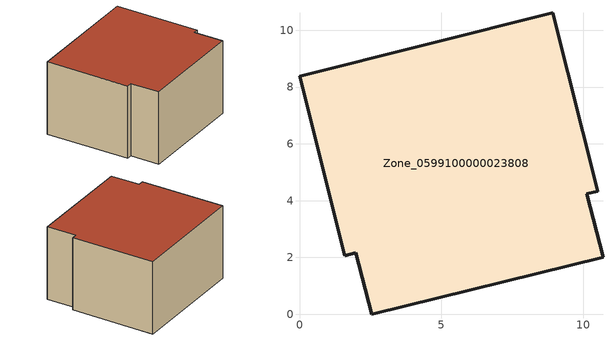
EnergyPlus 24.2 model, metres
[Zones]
Zone_0599100000023808
 floor ground (C_G): 1.59,2.06 0,8.37 8.93,10.62 10.51,4.33 10.12,4.24 10.69,2.01 2.54,0 1.99,2.17 z0
 wall outside (C_F): 0,8.37 1.59,2.06 1.99,2.17 2.54,0 10.69,2.01 10.12,4.24 10.51,4.33 8.93,10.62 0,8.37 z0:5.7
 roof outside (C_R): 10.51,4.33 8.93,10.62 0,8.37 1.59,2.06 1.99,2.17 2.54,0 10.69,2.01 10.12,4.24 z5.7
[BUILDING]
Pand.0599100000023808: North Axis=0; Terrain=City; Loads Convergence Tolerance Value=0.04; Temperature Convergence Tolerance Value=0.4; Solar Distribution=FullExterior; Maximum Number of Warmup Days=25; Minimum Number of Warmup Days=1
[Site:Location]
Rotterdam.The.Hague.AP_ZH_NLD Design_Conditions: Latitude=51.96; Longitude=4.45; Time Zone=1; Elevation=-4.5
[SITE:GROUNDTEMPERATURE:BUILDINGSURFACE]
18, 18, 18, 18, 18, 18, 18, 18, 18, 18, 18, 18
[MATERIAL] Thermal Absorptance=0.9; Solar Absorptance=0.7; Visible Absorptance=0.7
Name | Roughness | Thickness | Conductivity | Density | Specific Heat
G.TC.1946-1964 | MediumSmooth | 0.15 | 1 | 540 | 1210
F.TC.1946-1964 | Rough | 0.3 | 0.857143 | 1920 | 840
R.TC.1946-1964 | MediumRough | 0.2 | 0.235294 | 1500 | 1000
[CONSTRUCTION]
C_G: G.TC.1946-1964
C_F: F.TC.1946-1964
C_R: R.TC.1946-1964
[ZONE]
Zone_0599100000023808: Type=1; Multiplier=1; Ceiling Height=Autocalculate; Volume=Autocalculate; Floor Area=autocalculate; Part of Total Floor Area=Yes
[ZONEINFILTRATION:DESIGNFLOWRATE]
Infil_Zone_0599100000023808: Zone or ZoneList or Space or SpaceList=Zone_0599100000023808; Schedule=AlwaysOn; Design Flow Rate Calculation Method=Flow/Area; Flow Rate per Floor Area=0.003; Constant Term Coefficient=1; Temperature Term Coefficient=0; Velocity Term Coefficient=0; Velocity Squared Term Coefficient=0
[HVACTEMPLATE:ZONE:IDEALLOADSAIRSYSTEM]
Zone_0599100000023808: Maximum Heating Supply Air Temperature=50; Minimum Cooling Supply Air Temperature=13; Maximum Heating Supply Air Humidity Ratio=0.0156; Minimum Cooling Supply Air Humidity Ratio=0.0077; Heating Limit=NoLimit; Cooling Limit=NoLimit; Dehumidification Control Type=ConstantSensibleHeatRatio; Cooling Sensible Heat Ratio=0.7; Dehumidification Setpoint=60; Humidification Control Type=None; Humidification Setpoint=30; Outdoor Air Method=None; Outdoor Air Flow Rate per Person=0.00944; Outdoor Air Flow Rate per Zone Floor Area=0; Outdoor Air Flow Rate per Zone=0; Demand Controlled Ventilation Type=None; Outdoor Air Economizer Type=NoEconomizer; Heat Recovery Type=None; Sensible Heat Recovery Effectiveness=0.7; Latent Heat Recovery Effectiveness=0.65
[ZONECONTROL:THERMOSTAT]
ThermostatControl_Zone_0599100000023808: Zone or ZoneList=Zone_0599100000023808; Control Type Schedule=DualSetpointControlType; Control 1=Thermostat_Zone_0599100000023808; Temperature Difference Between Cutout And Setpoint=0
[THERMOSTATSETPOINT:DUALSETPOINT]
Thermostat_Zone_0599100000023808: Heating Setpoint Temperature Schedule=HeatingSetpoint_Zone_0599100000023808; Cooling Setpoint Temperature Schedule=CoolingSetpoint_Zone_0599100000023808
[SCHEDULE:COMPACT]
HeatingSetpoint_Zone_0599100000023808: Through: 12/31, For: AllDays, Until: 24:00, 21
CoolingSetpoint_Zone_0599100000023808: Through: 12/31, For: AllDays, Until: 24:00, 24
DualSetpointControlType: Through: 12/31, For: AllDays, Until: 24:00, 4
AlwaysOn: Through: 12/31, For: AllDays, Until: 24:00, 1
